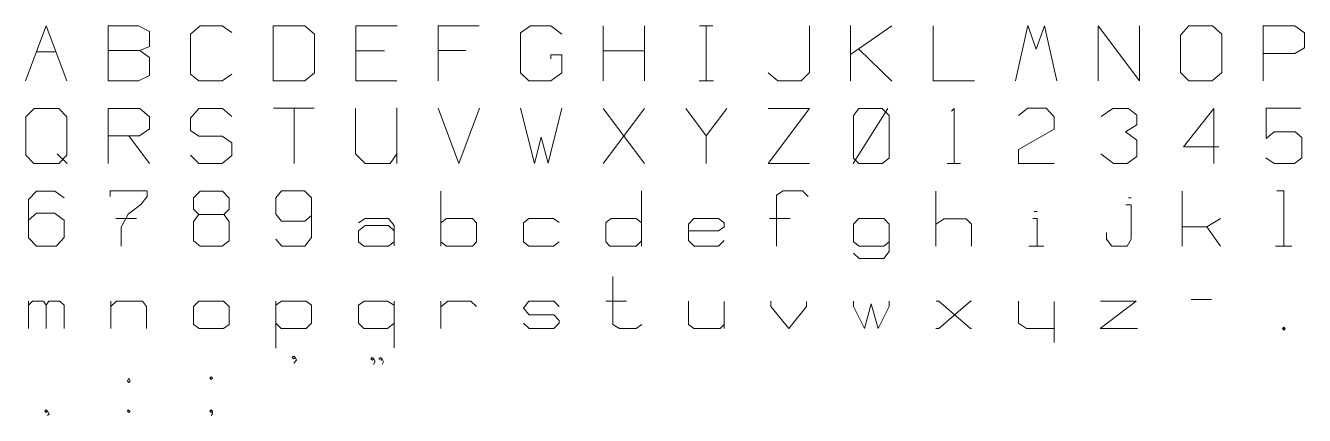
# Model space of a CAD drawing. Header units: inches. Extents: x 0.6 to 23.9, y 409.4 to 416.5.
import ezdxf

# ---------------------------------------------------------------- set-up
doc = ezdxf.new("R2010")
doc.units = ezdxf.units.IN
doc.header["$MEASUREMENT"] = 0
for name, color, linetype in [('2', 7, 'Continuous'), ('5', 7, 'Continuous'), ('99', 7, 'Continuous')]:
    doc.layers.add(name, color=color, linetype=linetype)

# ---------------------------------------------------------------- blocks, each defined once
blk = doc.blocks.new('M92A')
at = {"color": 7, "linetype": 'Continuous', "lineweight": 5}
for p, q in [((-0.376, 0), (-0.001, 1)), ((-0.001, 1), (0.373, 0)), ((-0.179, 0.525), (0.177, 0.525)), ((-0.376, 0), (-0.376, 0))]:
    blk.add_line(p, q, dxfattribs=at)
blk = doc.blocks.new('M92B')
at = {"color": 7, "linetype": 'Continuous', "lineweight": 5}
for p, q in [((-0.375, 0), (-0.375, 0.999)), ((-0.375, 0.999), (0.179, 0.999)), ((0.179, 0.999), (0.375, 0.899)), ((0.375, 0.899), (0.375, 0.624)), ((0.199, 0.55), (-0.376, 0.55)), ((0.375, 0.624), (0.199, 0.55)), ((0.199, 0.55), (0.375, 0.424)), ((0.375, 0.424), (0.375, 0.099)), ((0.174, 0), (-0.375, 0)), ((0.375, 0.099), (0.174, 0))]:
    blk.add_line(p, q, dxfattribs=at)
blk = doc.blocks.new('M92C')
at = {"color": 7, "linetype": 'Continuous', "lineweight": 5}
for p, q in [((-0.375, 0.85), (-0.199, 0.999)), ((-0.199, 0.999), (0.2, 0.999)), ((0.2, 0.999), (0.374, 0.877)), ((-0.375, 0.124), (-0.375, 0.85)), ((-0.228, 0), (-0.375, 0.124)), ((0.2, 0), (-0.228, 0)), ((0.2, 0), (0.375, 0.124))]:
    blk.add_line(p, q, dxfattribs=at)
blk = doc.blocks.new('M92D')
at = {"color": 7, "linetype": 'Continuous', "lineweight": 5}
for p, q in [((-0.375, 0), (-0.375, 1.001)), ((-0.375, 1.001), (0.202, 1.001)), ((0.202, 1.001), (0.375, 0.851)), ((0.375, 0.851), (0.375, 0.149)), ((0.199, 0), (-0.375, 0)), ((0.375, 0.149), (0.199, 0))]:
    blk.add_line(p, q, dxfattribs=at)
blk = doc.blocks.new('M92E')
at = {"color": 7, "linetype": 'Continuous', "lineweight": 5}
for p, q in [((-0.374, 0), (-0.374, 1.001)), ((-0.374, 1.001), (0.378, 1.001)), ((-0.375, 0.549), (0.152, 0.549)), ((0.374, 0), (-0.374, 0))]:
    blk.add_line(p, q, dxfattribs=at)
blk = doc.blocks.new('M92F')
at = {"color": 7, "linetype": 'Continuous', "lineweight": 5}
for p, q in [((-0.372, 0), (-0.372, 1)), ((-0.372, 1), (0.372, 1)), ((-0.372, 0.75), (-0.372, 0.25)), ((-0.372, 0.55), (0.13, 0.55))]:
    blk.add_line(p, q, dxfattribs=at)
blk = doc.blocks.new('M92G')
at = {"color": 7, "linetype": 'Continuous', "lineweight": 5}
for p, q in [((-0.376, 0.875), (-0.199, 0.999)), ((-0.199, 0.999), (0.176, 0.999)), ((0.176, 0.999), (0.374, 0.85)), ((-0.376, 0.149), (-0.376, 0.875)), ((0.174, 0.398), (0.174, 0.475)), ((0.174, 0.475), (0.376, 0.475)), ((0.376, 0.475), (0.376, 0.147)), ((-0.226, 0), (-0.376, 0.149)), ((0.176, 0), (-0.226, 0)), ((0.376, 0.147), (0.176, 0))]:
    blk.add_line(p, q, dxfattribs=at)
blk = doc.blocks.new('M92H')
at = {"color": 7, "linetype": 'Continuous', "lineweight": 5}
for p, q in [((-0.375, -0.001), (-0.375, 1.001)), ((0.375, 1.001), (0.375, 0.001)), ((-0.374, 0.548), (0.375, 0.548))]:
    blk.add_line(p, q, dxfattribs=at)
blk = doc.blocks.new('M92I')
at = {"color": 7, "linetype": 'Continuous', "lineweight": 5}
for p, q in [((-0.125, 0.999), (0.119, 0.999)), ((0, 0), (0, 0.999)), ((-0.128, 0), (0.13, 0))]:
    blk.add_line(p, q, dxfattribs=at)
blk = doc.blocks.new('M92J')
at = {"color": 7, "linetype": 'Continuous', "lineweight": 5}
for p, q in [((0.376, 0.151), (0.376, 0.999)), ((-0.376, 0.149), (-0.199, 0)), ((-0.199, 0), (0.226, 0)), ((0.226, 0), (0.376, 0.151))]:
    blk.add_line(p, q, dxfattribs=at)
blk = doc.blocks.new('M92K')
at = {"color": 7, "linetype": 'Continuous', "lineweight": 5}
for p, q in [((-0.377, 0.477), (0.373, 1.002)), ((-0.376, 0.002), (-0.376, 1.004)), ((-0.229, 0.578), (0.376, -0.002))]:
    blk.add_line(p, q, dxfattribs=at)
blk = doc.blocks.new('M92L')
at = {"color": 7, "linetype": 'Continuous', "lineweight": 5}
for p, q in [((-0.375, 0), (-0.375, 0.999)), ((0.375, 0), (-0.375, 0))]:
    blk.add_line(p, q, dxfattribs=at)
blk = doc.blocks.new('M92M')
at = {"color": 7, "linetype": 'Continuous', "lineweight": 5}
for p, q in [((-0.376, 0), (-0.152, 1.004)), ((-0.152, 1.004), (-0.001, 0.579)), ((-0.001, 0.579), (0.151, 1.003)), ((0.376, 0), (0.151, 1.003))]:
    blk.add_line(p, q, dxfattribs=at)
blk = doc.blocks.new('M92N')
at = {"color": 7, "linetype": 'Continuous', "lineweight": 5}
for p, q in [((-0.376, 0), (-0.376, 0.999)), ((0.376, 0), (-0.376, 0.999)), ((0.376, 0), (0.376, 0.999))]:
    blk.add_line(p, q, dxfattribs=at)
blk = doc.blocks.new('M92O')
at = {"color": 7, "linetype": 'Continuous', "lineweight": 5}
for p, q in [((-0.376, 0.828), (-0.228, 1.001)), ((-0.228, 1.001), (0.201, 1.001)), ((0.201, 1.001), (0.376, 0.85)), ((-0.376, 0.151), (-0.376, 0.828)), ((0.376, 0.85), (0.376, 0.151)), ((-0.226, 0), (-0.376, 0.151)), ((0.199, 0), (-0.226, 0)), ((0.376, 0.151), (0.199, 0))]:
    blk.add_line(p, q, dxfattribs=at)
blk = doc.blocks.new('M92P')
at = {"color": 7, "linetype": 'Continuous', "lineweight": 5}
for p, q in [((-0.375, 0), (-0.375, 1)), ((-0.375, 1), (0.201, 1)), ((0.201, 1), (0.375, 0.876)), ((0.375, 0.876), (0.375, 0.599)), ((0.201, 0.499), (-0.376, 0.499)), ((0.375, 0.599), (0.201, 0.499))]:
    blk.add_line(p, q, dxfattribs=at)
blk = doc.blocks.new('M92Q')
at = {"color": 7, "linetype": 'Continuous', "lineweight": 5}
for p, q in [((-0.374, 0.85), (-0.223, 1.001)), ((-0.223, 1.001), (0.228, 1.001)), ((0.228, 1.001), (0.376, 0.85)), ((-0.374, 0.151), (-0.374, 0.85)), ((0.376, 0.85), (0.376, 0.149)), ((-0.226, 0), (-0.374, 0.151)), ((0.226, 0), (-0.226, 0)), ((0.201, 0.173), (0.379, -0.002)), ((0.376, 0.149), (0.226, 0))]:
    blk.add_line(p, q, dxfattribs=at)
blk = doc.blocks.new('M92R')
at = {"color": 7, "linetype": 'Continuous', "lineweight": 5}
for p, q in [((-0.376, 0.001), (-0.376, 1.001)), ((-0.376, 1.001), (0.2, 1.001)), ((0.2, 1.001), (0.374, 0.85)), ((0.374, 0.85), (0.374, 0.627)), ((0.198, 0.501), (-0.375, 0.501)), ((0, 0.501), (0.376, -0.001)), ((0.374, 0.627), (0.198, 0.501))]:
    blk.add_line(p, q, dxfattribs=at)
blk = doc.blocks.new('M92S')
at = {"color": 7, "linetype": 'Continuous', "lineweight": 5}
for p, q in [((-0.375, 0.822), (-0.225, 0.999)), ((-0.225, 0.999), (0.202, 0.999)), ((0.202, 0.999), (0.373, 0.851)), ((-0.375, 0.6), (-0.375, 0.822)), ((-0.225, 0.499), (-0.375, 0.6)), ((0.2, 0.499), (-0.225, 0.499)), ((0.375, 0.375), (0.2, 0.499)), ((0.375, 0.147), (0.375, 0.375)), ((-0.375, 0.149), (-0.225, 0)), ((-0.225, 0), (0.2, 0)), ((0.2, 0), (0.375, 0.147))]:
    blk.add_line(p, q, dxfattribs=at)
blk = doc.blocks.new('M92T')
at = {"color": 7, "linetype": 'Continuous', "lineweight": 5}
for p, q in [((-0.369, 1.003), (0.369, 1.003)), ((0.006, 0), (0.006, 1.003))]:
    blk.add_line(p, q, dxfattribs=at)
blk = doc.blocks.new('M92U')
at = {"color": 7, "linetype": 'Continuous', "lineweight": 5}
for p, q in [((-0.375, 0.176), (-0.375, 0.999)), ((0.375, -0.002), (0.375, 1.008)), ((-0.2, 0), (-0.375, 0.176)), ((-0.2, 0), (0.252, 0)), ((0.252, 0), (0.375, 0.175))]:
    blk.add_line(p, q, dxfattribs=at)
blk = doc.blocks.new('M92V')
at = {"color": 7, "linetype": 'Continuous', "lineweight": 5}
for p, q in [((-0.376, 1.006), (0, 0)), ((0, 0), (0.374, 1.006))]:
    blk.add_line(p, q, dxfattribs=at)
blk = doc.blocks.new('M92W')
at = {"color": 7, "linetype": 'Continuous', "lineweight": 5}
for p, q in [((-0.375, 1.005), (-0.124, -0.003)), ((0.124, 0.005), (0.375, 1.005)), ((-0.124, -0.003), (-0.001, 0.479)), ((-0.001, 0.479), (0.124, 0.005))]:
    blk.add_line(p, q, dxfattribs=at)
blk = doc.blocks.new('M92X')
at = {"color": 7, "linetype": 'Continuous', "lineweight": 5}
for p, q in [((-0.375, 0), (0.375, 1.001)), ((0.375, 0), (-0.374, 0.999))]:
    blk.add_line(p, q, dxfattribs=at)
blk = doc.blocks.new('M92Y')
at = {"color": 7, "linetype": 'Continuous', "lineweight": 5}
for p, q in [((0, 0.502), (-0.374, 1.001)), ((0, 0.502), (0.376, 1.001)), ((0, 0), (0, 0.502))]:
    blk.add_line(p, q, dxfattribs=at)
blk = doc.blocks.new('M92Z')
at = {"color": 7, "linetype": 'Continuous', "lineweight": 5}
for p, q in [((-0.375, 0), (0.375, 1)), ((0.375, 1), (-0.373, 1)), ((-0.375, 0), (0.375, 0))]:
    blk.add_line(p, q, dxfattribs=at)
blk = doc.blocks.new('M920')
at = {"color": 7, "linetype": 'Continuous', "lineweight": 5}
for p, q in [((-0.327, 0), (0.3, 0.999)), ((-0.324, 0.871), (-0.227, 0.999)), ((-0.227, 0.999), (0.199, 0.999)), ((0.199, 0.999), (0.324, 0.874)), ((-0.324, 0.096), (-0.324, 0.871)), ((0.324, 0.874), (0.324, 0.096)), ((-0.227, 0), (-0.324, 0.096)), ((0.196, 0), (-0.227, 0)), ((0.324, 0.096), (0.196, 0))]:
    blk.add_line(p, q, dxfattribs=at)
blk = doc.blocks.new('M921')
at = {"color": 7, "linetype": 'Continuous', "lineweight": 5}
for p, q in [((0.005, 0.996), (-0.044, 0.949)), ((0.005, 0), (0.005, 0.996)), ((-0.12, 0), (0.12, 0))]:
    blk.add_line(p, q, dxfattribs=at)
blk = doc.blocks.new('M922')
at = {"color": 7, "linetype": 'Continuous', "lineweight": 5}
for p, q in [((-0.154, 1.002), (-0.324, 0.874)), ((0.178, 1.002), (-0.154, 1.002)), ((0.327, 0.849), (0.178, 1.002)), ((0.327, 0.625), (0.327, 0.849)), ((-0.324, 0.252), (0.327, 0.625)), ((-0.324, 0), (-0.324, 0.252)), ((0.324, 0), (-0.324, 0))]:
    blk.add_line(p, q, dxfattribs=at)
blk = doc.blocks.new('M923')
at = {"color": 7, "linetype": 'Continuous', "lineweight": 5}
for p, q in [((-0.107, 0.999), (-0.323, 0.853)), ((0.177, 0.999), (-0.107, 0.999)), ((0.326, 0.877), (0.177, 0.999)), ((0.125, 0.573), (0.326, 0.7)), ((0.326, 0.7), (0.326, 0.877)), ((0.326, 0.423), (0.125, 0.573)), ((0.326, 0.124), (0.326, 0.423)), ((-0.326, 0.174), (-0.097, 0)), ((-0.097, 0), (0.152, 0)), ((0.152, 0), (0.326, 0.124))]:
    blk.add_line(p, q, dxfattribs=at)
blk = doc.blocks.new('M924')
at = {"color": 7, "linetype": 'Continuous', "lineweight": 5}
for p, q in [((0.23, 0.997), (-0.321, 0.3)), ((0.23, 0.002), (0.23, 0.997)), ((-0.321, 0.3), (0.321, 0.3))]:
    blk.add_line(p, q, dxfattribs=at)
blk = doc.blocks.new('M925')
at = {"color": 7, "linetype": 'Continuous', "lineweight": 5}
for p, q in [((-0.323, 0.451), (-0.323, 1.002)), ((-0.323, 1.002), (0.307, 1.002)), ((-0.174, 0.576), (-0.323, 0.451)), ((0.204, 0.576), (-0.174, 0.576)), ((0.326, 0.473), (0.204, 0.576)), ((0.326, 0.103), (0.326, 0.473)), ((-0.326, 0.1), (-0.174, 0)), ((-0.174, 0), (0.195, 0)), ((0.195, 0), (0.326, 0.103))]:
    blk.add_line(p, q, dxfattribs=at)
blk = doc.blocks.new('M926')
at = {"color": 7, "linetype": 'Continuous', "lineweight": 5}
for p, q in [((-0.325, 0.848), (-0.175, 0.999)), ((-0.175, 0.999), (0.154, 0.999)), ((0.154, 0.999), (0.325, 0.876)), ((-0.325, 0.148), (-0.325, 0.848)), ((-0.325, 0.473), (-0.175, 0.599)), ((-0.175, 0.599), (0.151, 0.599)), ((0.151, 0.599), (0.325, 0.473)), ((0.325, 0.473), (0.325, 0.153)), ((-0.178, 0), (-0.325, 0.148)), ((0.178, 0), (-0.178, 0)), ((0.325, 0.153), (0.178, 0))]:
    blk.add_line(p, q, dxfattribs=at)
blk = doc.blocks.new('M927')
at = {"color": 7, "linetype": 'Continuous', "lineweight": 5}
for p, q in [((0.337, 1.001), (-0.337, 1.001)), ((-0.337, 1.001), (-0.337, 0.9)), ((0.337, 0.9), (0.337, 1.001)), ((-0.011, 0.577), (0.222, 0.755)), ((0.222, 0.755), (0.337, 0.9)), ((-0.238, 0.501), (0.139, 0.501)), ((-0.137, 0.345), (-0.011, 0.577)), ((-0.137, 0), (-0.137, 0.345))]:
    blk.add_line(p, q, dxfattribs=at)
blk = doc.blocks.new('M928')
at = {"color": 7, "linetype": 'Continuous', "lineweight": 5}
for p, q in [((-0.325, 0.876), (-0.199, 0.999)), ((-0.199, 0.999), (0.202, 0.999)), ((0.202, 0.999), (0.325, 0.873)), ((-0.325, 0.673), (-0.325, 0.876)), ((0.325, 0.873), (0.325, 0.673)), ((-0.224, 0.575), (-0.325, 0.673)), ((-0.325, 0.446), (-0.224, 0.575)), ((-0.224, 0.575), (0.226, 0.575)), ((0.325, 0.673), (0.226, 0.575)), ((0.226, 0.575), (0.325, 0.449)), ((-0.325, 0.098), (-0.325, 0.446)), ((0.325, 0.449), (0.325, 0.098)), ((-0.199, 0), (-0.325, 0.098)), ((0.197, 0), (-0.199, 0)), ((0.325, 0.098), (0.197, 0))]:
    blk.add_line(p, q, dxfattribs=at)
blk = doc.blocks.new('M929')
at = {"color": 7, "linetype": 'Continuous', "lineweight": 5}
for p, q in [((-0.224, 1.001), (-0.325, 0.876)), ((0.197, 1.001), (-0.224, 1.001)), ((0.325, 0.876), (0.197, 1.001)), ((-0.325, 0.876), (-0.325, 0.577)), ((0.325, 0.153), (0.325, 0.876)), ((-0.325, 0.577), (-0.224, 0.451)), ((0.202, 0.451), (0.325, 0.553)), ((-0.224, 0.451), (0.202, 0.451)), ((-0.325, 0.126), (-0.218, 0)), ((-0.218, 0), (0.199, 0)), ((0.199, 0), (0.325, 0.153))]:
    blk.add_line(p, q, dxfattribs=at)
blk = doc.blocks.new('M92AL')
at = {"color": 7, "linetype": 'Continuous', "lineweight": 5}
for p, q in [((-0.202, 0.501), (-0.325, 0.425)), ((0.224, 0.501), (-0.202, 0.501)), ((0.325, 0.375), (0.224, 0.501)), ((-0.325, 0.278), (-0.2, 0.375)), ((-0.325, 0.075), (-0.325, 0.278)), ((-0.2, 0.375), (0.224, 0.375)), ((0.224, 0.375), (0.325, 0.276)), ((0.325, 0.375), (0.325, 0.002)), ((-0.227, 0), (-0.325, 0.075)), ((0.224, 0), (-0.227, 0)), ((0.325, 0.074), (0.224, 0))]:
    blk.add_line(p, q, dxfattribs=at)
blk = doc.blocks.new('M92BL')
at = {"color": 7, "linetype": 'Continuous', "lineweight": 5}
for p, q in [((-0.325, 0), (-0.325, 1)), ((-0.226, 0.499), (-0.325, 0.425)), ((0.25, 0.499), (-0.226, 0.499)), ((0.325, 0.425), (0.25, 0.499)), ((0.325, 0.075), (0.325, 0.425)), ((-0.226, 0), (-0.325, 0.075)), ((-0.226, 0), (0.252, 0)), ((0.252, 0), (0.325, 0.075))]:
    blk.add_line(p, q, dxfattribs=at)
blk = doc.blocks.new('M92CL')
at = {"color": 7, "linetype": 'Continuous', "lineweight": 5}
for p, q in [((-0.325, 0.424), (-0.225, 0.499)), ((-0.225, 0.499), (0.225, 0.499)), ((0.225, 0.499), (0.325, 0.427)), ((-0.325, 0.075), (-0.325, 0.424)), ((-0.225, 0), (-0.325, 0.075)), ((0.225, 0), (-0.225, 0)), ((0.325, 0.075), (0.225, 0))]:
    blk.add_line(p, q, dxfattribs=at)
blk = doc.blocks.new('M92DL')
at = {"color": 7, "linetype": 'Continuous', "lineweight": 5}
for p, q in [((0.325, -0.002), (0.325, 1.001)), ((-0.325, 0.427), (-0.227, 0.499)), ((-0.227, 0.499), (0.226, 0.499)), ((0.226, 0.499), (0.325, 0.425)), ((-0.325, 0.075), (-0.325, 0.427)), ((-0.252, 0), (-0.325, 0.075)), ((0.224, 0), (-0.252, 0)), ((0.325, 0.096), (0.224, 0))]:
    blk.add_line(p, q, dxfattribs=at)
blk = doc.blocks.new('M92EL')
at = {"color": 7, "linetype": 'Continuous', "lineweight": 5}
for p, q in [((-0.325, 0.4), (-0.225, 0.501)), ((-0.225, 0.501), (0.225, 0.501)), ((0.225, 0.501), (0.325, 0.425)), ((-0.325, 0.099), (-0.325, 0.4)), ((0.221, 0.276), (-0.325, 0.276)), ((0.325, 0.348), (0.221, 0.276)), ((0.325, 0.425), (0.325, 0.348)), ((-0.223, 0), (-0.325, 0.099)), ((0.223, 0), (-0.223, 0)), ((0.325, 0.099), (0.223, 0))]:
    blk.add_line(p, q, dxfattribs=at)
blk = doc.blocks.new('M92FL')
at = {"color": 7, "linetype": 'Continuous', "lineweight": 5}
for p, q in [((-0.226, 0.926), (-0.101, 1.001)), ((-0.101, 1.001), (0.251, 1.001)), ((0.251, 1.001), (0.35, 0.902)), ((-0.226, 0), (-0.226, 0.926)), ((-0.35, 0.501), (0.024, 0.501))]:
    blk.add_line(p, q, dxfattribs=at)
blk = doc.blocks.new('M92GL')
at = {"color": 7, "linetype": 'Continuous', "lineweight": 5}
for p, q in [((-0.224, 0.499), (-0.325, 0.4)), ((0.226, 0.499), (-0.224, 0.499)), ((0.325, 0.4), (0.226, 0.499)), ((-0.325, 0.4), (-0.325, 0.074)), ((0.325, -0.098), (0.325, 0.4)), ((-0.325, 0.074), (-0.221, 0)), ((-0.221, 0), (0.227, 0)), ((0.227, 0), (0.325, 0.075)), ((-0.325, -0.127), (-0.222, -0.225)), ((-0.222, -0.225), (0.227, -0.225)), ((0.227, -0.225), (0.325, -0.098))]:
    blk.add_line(p, q, dxfattribs=at)
blk = doc.blocks.new('M92HL')
at = {"color": 7, "linetype": 'Continuous', "lineweight": 5}
for p, q in [((-0.325, 0), (-0.325, 0.996)), ((-0.325, 0.398), (-0.174, 0.497)), ((-0.174, 0.497), (0.225, 0.497)), ((0.225, 0.497), (0.325, 0.398)), ((0.325, 0), (0.325, 0.398))]:
    blk.add_line(p, q, dxfattribs=at)
blk = doc.blocks.new('M92IL')
at = {"color": 7, "linetype": 'Continuous', "lineweight": 5}
for p, q in [((0.013, 0.501), (-0.06, 0.501)), ((-0.039, 0.626), (0.018, 0.626)), ((0.013, 0), (0.013, 0.501)), ((-0.138, 0), (0.138, 0))]:
    blk.add_line(p, q, dxfattribs=at)
blk = doc.blocks.new('M92JL')
at = {"color": 7, "linetype": 'Continuous', "lineweight": 5}
for p, q in [((0.225, 0.749), (0.129, 0.749)), ((0.174, 0.874), (0.223, 0.874)), ((0.225, 0.125), (0.225, 0.749)), ((-0.225, 0.249), (-0.225, 0.123)), ((-0.225, 0.123), (-0.126, 0)), ((-0.126, 0), (0.151, 0)), ((0.151, 0), (0.225, 0.125))]:
    blk.add_line(p, q, dxfattribs=at)
blk = doc.blocks.new('M92KL')
at = {"color": 7, "linetype": 'Continuous', "lineweight": 5}
for p, q in [((-0.35, 0), (-0.35, 0.999)), ((0.101, 0.349), (0.35, 0.5)), ((-0.35, 0.349), (0.101, 0.349)), ((0.35, 0), (0.101, 0.349))]:
    blk.add_line(p, q, dxfattribs=at)
blk = doc.blocks.new('M92LL')
at = {"color": 7, "linetype": 'Continuous', "lineweight": 5}
for p, q in [((0, 1.001), (-0.124, 1.001)), ((0, 0), (0, 1.001)), ((-0.148, 0), (0.148, 0))]:
    blk.add_line(p, q, dxfattribs=at)
blk = doc.blocks.new('M92ML')
at = {"color": 7, "linetype": 'Continuous', "lineweight": 5}
for p, q in [((-0.325, 0.427), (-0.249, 0.501)), ((-0.325, 0), (-0.325, 0.497)), ((-0.249, 0.501), (-0.048, 0.501)), ((-0.048, 0.501), (-0.001, 0.429)), ((-0.001, 0.429), (0.049, 0.501)), ((0.049, 0.501), (0.247, 0.501)), ((0.247, 0.501), (0.325, 0.427)), ((-0.001, 0.429), (-0.001, 0.005)), ((0.325, 0), (0.325, 0.427))]:
    blk.add_line(p, q, dxfattribs=at)
blk = doc.blocks.new('M92NL')
at = {"color": 7, "linetype": 'Continuous', "lineweight": 5}
for p, q in [((-0.325, 0), (-0.325, 0.501)), ((-0.325, 0.401), (-0.226, 0.499)), ((-0.226, 0.499), (0.252, 0.499)), ((0.252, 0.499), (0.325, 0.4)), ((0.325, 0), (0.325, 0.4))]:
    blk.add_line(p, q, dxfattribs=at)
blk = doc.blocks.new('M92OL')
at = {"color": 7, "linetype": 'Continuous', "lineweight": 5}
for p, q in [((-0.325, 0.403), (-0.225, 0.501)), ((-0.225, 0.501), (0.225, 0.501)), ((0.225, 0.501), (0.325, 0.4)), ((-0.325, 0.075), (-0.325, 0.403)), ((0.325, 0.4), (0.325, 0.074)), ((-0.223, 0), (-0.325, 0.075)), ((0.223, 0), (-0.223, 0)), ((0.325, 0.074), (0.223, 0))]:
    blk.add_line(p, q, dxfattribs=at)
blk = doc.blocks.new('M92PL')
at = {"color": 7, "linetype": 'Continuous', "lineweight": 5}
for p, q in [((-0.325, 0.427), (-0.224, 0.501)), ((-0.325, -0.353), (-0.325, 0.497)), ((-0.224, 0.501), (0.226, 0.501)), ((0.226, 0.501), (0.325, 0.424)), ((0.325, 0.424), (0.325, 0.101)), ((-0.229, 0), (-0.325, 0.101)), ((0.224, 0), (-0.229, 0)), ((0.325, 0.101), (0.224, 0))]:
    blk.add_line(p, q, dxfattribs=at)
blk = doc.blocks.new('M92QL')
at = {"color": 7, "linetype": 'Continuous', "lineweight": 5}
for p, q in [((-0.325, 0.425), (-0.223, 0.499)), ((-0.223, 0.499), (0.201, 0.499)), ((0.201, 0.499), (0.325, 0.427)), ((0.325, -0.348), (0.325, 0.497)), ((-0.325, 0.099), (-0.325, 0.425)), ((-0.226, 0), (-0.325, 0.099)), ((0.201, 0), (-0.226, 0)), ((0.325, 0.098), (0.201, 0))]:
    blk.add_line(p, q, dxfattribs=at)
blk = doc.blocks.new('M92RL')
at = {"color": 7, "linetype": 'Continuous', "lineweight": 5}
for p, q in [((-0.325, 0), (-0.325, 0.497)), ((-0.325, 0.398), (-0.201, 0.497)), ((-0.201, 0.497), (0.221, 0.497)), ((0.221, 0.497), (0.325, 0.4))]:
    blk.add_line(p, q, dxfattribs=at)
blk = doc.blocks.new('M92SL')
at = {"color": 7, "linetype": 'Continuous', "lineweight": 5}
for p, q in [((-0.323, 0.372), (-0.224, 0.501)), ((-0.224, 0.501), (0.226, 0.501)), ((0.226, 0.501), (0.325, 0.403)), ((-0.222, 0.25), (-0.323, 0.372)), ((0.226, 0.25), (-0.222, 0.25)), ((0.326, 0.149), (0.226, 0.25)), ((-0.326, 0.101), (-0.222, 0)), ((-0.222, 0), (0.229, 0)), ((0.229, 0), (0.326, 0.101)), ((0.326, 0.101), (0.326, 0.149))]:
    blk.add_line(p, q, dxfattribs=at)
blk = doc.blocks.new('M92TL')
at = {"color": 7, "linetype": 'Continuous', "lineweight": 5}
for p, q in [((-0.201, 0.075), (-0.201, 0.946)), ((-0.327, 0.501), (0.05, 0.501)), ((-0.077, 0), (-0.201, 0.075)), ((0.223, 0), (-0.077, 0)), ((0.327, 0.077), (0.223, 0))]:
    blk.add_line(p, q, dxfattribs=at)
blk = doc.blocks.new('M92UL')
at = {"color": 7, "linetype": 'Continuous', "lineweight": 5}
for p, q in [((-0.325, 0.075), (-0.325, 0.501)), ((0.325, 0), (0.325, 0.496)), ((-0.226, 0), (-0.325, 0.075)), ((0.251, 0), (-0.226, 0)), ((0.325, 0.074), (0.251, 0))]:
    blk.add_line(p, q, dxfattribs=at)
blk = doc.blocks.new('M92VL')
at = {"color": 7, "linetype": 'Continuous', "lineweight": 5}
for p, q in [((-0.325, 0.497), (-0.325, 0.4)), ((0.325, 0.401), (0.325, 0.492)), ((-0.325, 0.4), (0.001, 0)), ((0.001, 0), (0.325, 0.401))]:
    blk.add_line(p, q, dxfattribs=at)
blk = doc.blocks.new('M92WL')
at = {"color": 7, "linetype": 'Continuous', "lineweight": 5}
for p, q in [((-0.325, 0.499), (-0.325, 0.401)), ((0.325, 0.401), (0.325, 0.499)), ((-0.325, 0.401), (-0.125, 0)), ((-0.125, 0), (-0.001, 0.451)), ((-0.001, 0.451), (0.125, 0)), ((0.125, 0), (0.325, 0.401))]:
    blk.add_line(p, q, dxfattribs=at)
blk = doc.blocks.new('M92XL')
at = {"color": 7, "linetype": 'Continuous', "lineweight": 5}
for p, q in [((-0.27, 0.501), (-0.32, 0.501)), ((-0.273, 0), (0.304, 0.501)), ((0.302, 0), (-0.27, 0.501)), ((0.304, 0.501), (0.324, 0.501)), ((-0.325, 0), (-0.273, 0)), ((0.325, 0), (0.302, 0))]:
    blk.add_line(p, q, dxfattribs=at)
blk = doc.blocks.new('M92YL')
at = {"color": 7, "linetype": 'Continuous', "lineweight": 5}
for p, q in [((-0.325, 0.099), (-0.325, 0.497)), ((0.325, -0.249), (0.325, 0.494)), ((-0.176, 0), (-0.325, 0.099)), ((0.325, 0), (-0.176, 0))]:
    blk.add_line(p, q, dxfattribs=at)
blk = doc.blocks.new('M92ZL')
at = {"color": 7, "linetype": 'Continuous', "lineweight": 5}
for p, q in [((-0.339, 0), (0.314, 0.501)), ((0.314, 0.501), (-0.335, 0.501)), ((0.339, 0), (-0.339, 0))]:
    blk.add_line(p, q, dxfattribs=at)
blk = doc.blocks.new('M92-')
at = {"color": 7, "linetype": 'Continuous', "lineweight": 5}
blk.add_line((-0.187, 0.527), (0.187, 0.527), dxfattribs=at)
blk = doc.blocks.new('M92PERID')
at = {"layer": '2', "color": 7, "linetype": 'Continuous', "lineweight": 5}
blk.add_line((0.023, 0), (-0.023, 0), dxfattribs=at)
at = {"layer": '5', "color": 7, "linetype": 'Continuous', "lineweight": 5}
for p, q in [((-0.023, 0), (0.001, 0.025)), ((0.001, -0.025), (-0.023, 0)), ((0.001, 0.025), (0.025, -0.003)), ((0.025, -0.003), (0.001, -0.025))]:
    blk.add_line(p, q, dxfattribs=at)
blk = doc.blocks.new('M92COMMA')
at = {"layer": '5', "color": 7, "linetype": 'Continuous', "lineweight": 5}
for p, q in [((0, 0.025), (-0.025, 0)), ((0.025, 0), (0, 0.025)), ((0, -0.025), (0.025, 0)), ((0.05, -0.051), (0.025, 0)), ((-0.025, 0), (0, -0.025)), ((0.025, -0.076), (0.05, -0.051))]:
    blk.add_line(p, q, dxfattribs=at)
blk = doc.blocks.new('M92COLN')
at = {"color": 7, "linetype": 'Continuous', "lineweight": 5}
for p, q in [((-0.001, 0.6), (-0.023, 0.549)), ((-0.023, 0.549), (0.001, 0.525)), ((0.025, 0.551), (-0.001, 0.6)), ((0.001, 0.525), (0.025, 0.551)), ((0.026, 0.001), (-0.026, 0.025)), ((-0.001, 0.024), (-0.026, -0.001)), ((-0.001, -0.024), (0.026, 0.001)), ((-0.026, -0.001), (-0.001, -0.024))]:
    blk.add_line(p, q, dxfattribs=at)
blk = doc.blocks.new('M92SEMI')
at = {"color": 7, "linetype": 'Continuous', "lineweight": 5}
for p, q in [((-0.001, 0.625), (-0.025, 0.602)), ((-0.025, 0.602), (-0.001, 0.575)), ((0.023, 0.601), (-0.001, 0.625)), ((-0.001, 0.575), (0.023, 0.601)), ((0.001, 0.024), (-0.025, 0.001)), ((-0.025, 0.001), (-0.001, -0.024)), ((0.025, -0.001), (0.001, 0.024)), ((-0.001, -0.024), (0.025, -0.001)), ((-0.001, -0.075), (0.025, -0.05)), ((0.025, -0.05), (0.025, -0.001))]:
    blk.add_line(p, q, dxfattribs=at)
blk = doc.blocks.new('M92APOST')
at = {"layer": '5', "color": 7, "linetype": 'Continuous', "lineweight": 5}
for p, q in [((-0.002, 1), (-0.032, 0.983)), ((-0.032, 0.983), (-0.008, 0.95)), ((-0.008, 0.95), (0.032, 0.967)), ((0.032, 0.967), (-0.002, 1)), ((0.048, 0.926), (0.032, 0.967)), ((-0.002, 0.875), (0.048, 0.926))]:
    blk.add_line(p, q, dxfattribs=at)
blk = doc.blocks.new('M92QUOTE')
at = {"layer": '5', "color": 7, "linetype": 'Continuous', "lineweight": 5}
for p, q in [((-0.074, 0.977), (-0.101, 0.95)), ((-0.101, 0.95), (-0.071, 0.926)), ((-0.051, 0.956), (-0.074, 0.977)), ((-0.071, 0.926), (-0.051, 0.956)), ((-0.021, 0.902), (-0.051, 0.956)), ((0.079, 0.977), (0.046, 0.95)), ((0.046, 0.95), (0.089, 0.926)), ((0.109, 0.946), (0.079, 0.977)), ((0.089, 0.926), (0.109, 0.946)), ((0.129, 0.899), (0.109, 0.946)), ((-0.051, 0.848), (-0.021, 0.902)), ((0.106, 0.848), (0.129, 0.899))]:
    blk.add_line(p, q, dxfattribs=at)

msp = doc.modelspace()

# ---------------------------------------------------------------- block references
at = {"layer": '99', "color": 7, "linetype": 'Continuous', "lineweight": 0}
for name, p in [('M92A', (1, 415.5)), ('M92B', (2.5, 415.5)), ('M92C', (4, 415.5)), ('M92D', (5.5, 415.5)), ('M92E', (7, 415.5)), ('M92F', (8.5, 415.5)), ('M92G', (10, 415.5)), ('M92H', (11.5, 415.5)), ('M92I', (13, 415.5)), ('M92J', (14.5, 415.5)), ('M92K', (16, 415.5)), ('M92L', (17.5, 415.5)), ('M92M', (19, 415.5)), ('M92N', (20.5, 415.5)), ('M92O', (22, 415.5)), ('M92P', (23.5, 415.5)), ('M92Q', (1, 414)), ('M92R', (2.5, 414)), ('M92S', (4, 414)), ('M92T', (5.5, 414)), ('M92U', (7, 414)), ('M92V', (8.5, 414)), ('M92W', (10, 414)), ('M92X', (11.5, 414)), ('M92Y', (13, 414)), ('M92Z', (14.5, 414)), ('M920', (16, 414)), ('M921', (17.5, 414)), ('M922', (19, 414)), ('M923', (20.5, 414)), ('M924', (22, 414)), ('M925', (23.5, 414)), ('M926', (1, 412.5)), ('M927', (2.5, 412.5)), ('M928', (4, 412.5)), ('M929', (5.5, 412.5)), ('M92BL', (8.5, 412.5)), ('M92DL', (11.5, 412.5)), ('M92FL', (14.5, 412.5)), ('M92HL', (17.5, 412.5)), ('M92KL', (22, 412.5)), ('M92LL', (23.5, 412.5)), ('M92JL', (20.5, 412.5)), ('M92AL', (7, 412.5)), ('M92CL', (10, 412.5)), ('M92EL', (13, 412.5)), ('M92GL', (16, 412.5)), ('M92IL', (19, 412.5)), ('M92TL', (11.5, 411)), ('M92ML', (1, 411)), ('M92NL', (2.5, 411)), ('M92OL', (4, 411)), ('M92PL', (5.5, 411)), ('M92QL', (7, 411)), ('M92RL', (8.5, 411)), ('M92SL', (10, 411)), ('M92UL', (13, 411)), ('M92VL', (14.5, 411)), ('M92WL', (16, 411)), ('M92XL', (17.5, 411)), ('M92YL', (19, 411)), ('M92ZL', (20.5, 411)), ('M92-', (22, 411)), ('M92PERID', (23.5, 411)), ('M92APOST', (5.5, 409.5)), ('M92QUOTE', (7, 409.5)), ('M92COLN', (2.5, 409.5)), ('M92SEMI', (4, 409.5)), ('M92COMMA', (1, 409.5))]:
    msp.add_blockref(name, p, dxfattribs=at)

doc.saveas('drawing.dxf')
